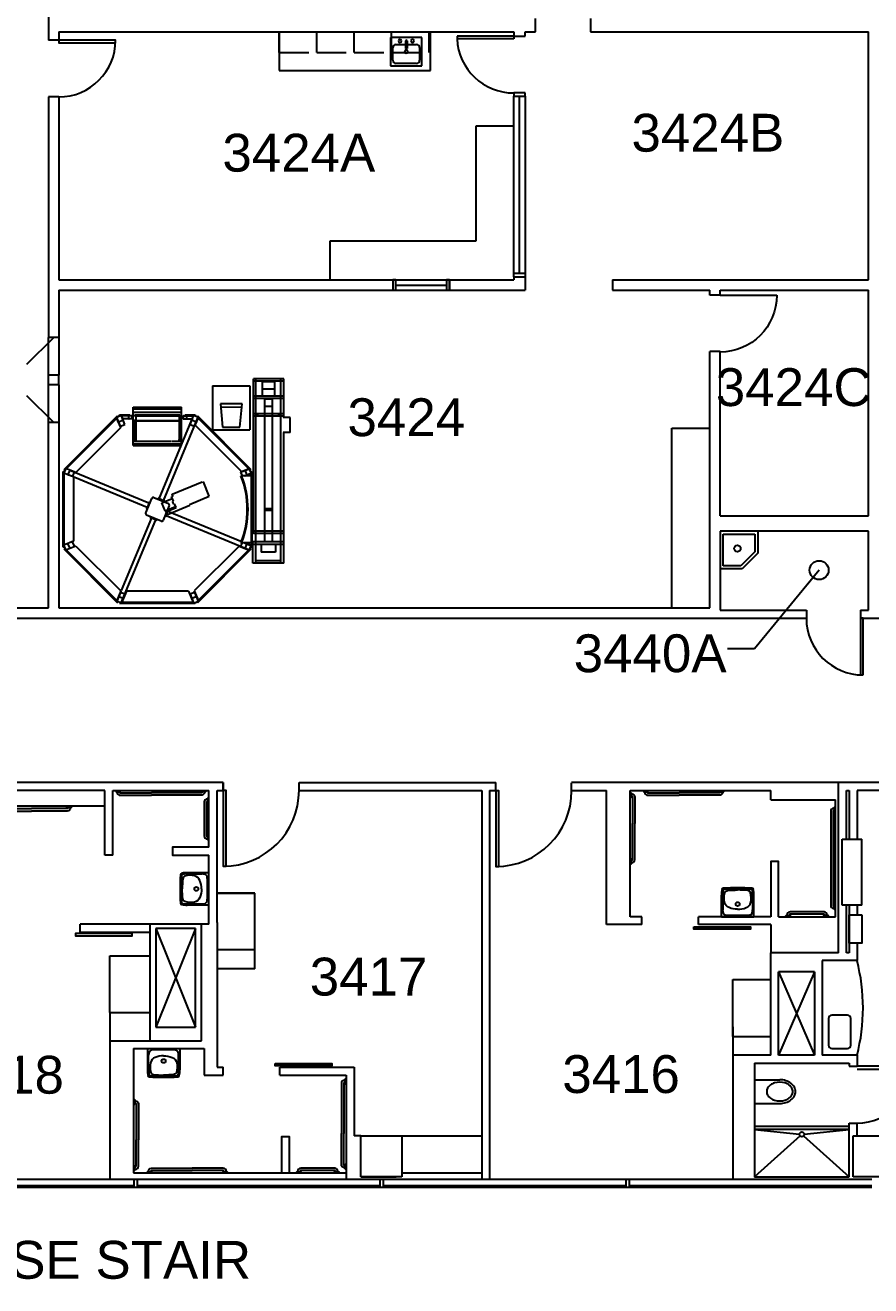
# Model space of a CAD drawing. Extents: x 338 to 7662, y 1527 to 4766.
# Drawn here: x 4745 to 5281, y 1650 to 2449 of the extents above; entities that cross this region are included whole.
import ezdxf
from ezdxf.enums import TextEntityAlignment as Align

# ---------------------------------------------------------------- set-up
doc = ezdxf.new("R2010")
doc.units = 0
doc.header["$LTSCALE"] = 150
doc.header["$MEASUREMENT"] = 0
doc.linetypes.add('Dash', pattern=[0.25, 0.125, -0.125])
doc.layers.get('0').update_dxf_attribs({"linetype": 'CONTINUOUS'})
for name, color, linetype in [('A-ACC-NEW', 1, 'CONTINUOUS'), ('A-ANNO-TEXT-STAIR', 4, 'CONTINUOUS'), ('A-ANNO-TX192', 4, 'CONTINUOUS'), ('A-CASE-NEW', 1, 'CONTINUOUS'), ('A-COLS', 5, 'CONTINUOUS'), ('A-COLS-Exst', 43, 'CONTINUOUS'), ('A-DOOR', 2, 'CONTINUOUS'), ('A-DOOR-NEW', 2, 'CONTINUOUS'), ('A-FLOR-CASE', 3, 'CONTINUOUS'), ('A-FLOR-PFIX', 2, 'CONTINUOUS'), ('A-GLAZ', 2, 'CONTINUOUS'), ('A-GLAZ-EXST', 43, 'CONTINUOUS'), ('A-GLAZ-SILL', 1, 'CONTINUOUS'), ('A-SHFT', 1, 'CONTINUOUS'), ('A-WALL-EXST', 43, 'CONTINUOUS'), ('A-WALL-FULL', 6, 'CONTINUOUS'), ('A-Wall-NEW', 4, 'CONTINUOUS'), ('X-EQPM', 2, 'CONTINUOUS')]:
    doc.layers.add(name, color=color, linetype=linetype)
doc.styles.add('ARIAL', font='arial.ttf')
doc.styles.get("Standard").update_dxf_attribs({"font": 'simplex'})
doc.dimstyles.new('DIM1-4', dxfattribs={"dimscale": 48, "dimtxt": 0.09375, "dimasz": 0.125, "dimexe": 0.125, "dimexo": 0.09375, "dimgap": 0, "dimtad": 1, "dimdec": 4, "dimzin": 7, "dimdsep": 46, "dimlunit": 4, "dimtxsty": 'Standard', "dimcen": 2.25, "dimdle": 1.5, "dimadec": 0, "dimazin": 0, "dimtfac": 1, "dimtdec": 4, "dimtix": 1, "dimtofl": 0, "dimtmove": 2, "dimatfit": 3, "dimfxl": 1, "dimtolj": 1, "dimtzin": 0, "dimarcsym": 0})

# ---------------------------------------------------------------- blocks, each defined once
blk = doc.blocks.new('UPPER CABINET_IV ADMIX2 - UPPER CABINET_IV ADMIX-8-I_V_ PREP_ FLOOR PLAN')
at = {"layer": 'A-FLOR-CASE', "linetype": 'Dash'}
for p, q in [((879.88, -553.69), (879.88, -540.69)), ((903.63, -553.69), (903.63, -540.69)), ((879.88, -553.69), (903.63, -553.69))]:
    blk.add_line(p, q, dxfattribs=at)
blk = doc.blocks.new('UPPER CABINET_IV ADMIX3 - UPPER CABINET_IV ADMIX-7-I_V_ PREP_ FLOOR PLAN')
at = {"layer": 'A-FLOR-CASE', "linetype": 'Dash'}
for p, q in [((903.63, -553.69), (903.63, -540.69)), ((927.38, -553.69), (927.38, -540.69)), ((903.63, -553.69), (927.38, -553.69))]:
    blk.add_line(p, q, dxfattribs=at)
blk = doc.blocks.new('UPPER CABINET_IV ADMIX4 - UPPER CABINET_IV ADMIX-6-I_V_ PREP_ FLOOR PLAN')
at = {"layer": 'A-FLOR-CASE', "linetype": 'Dash'}
for p, q in [((927.38, -553.69), (927.38, -540.69)), ((951.13, -553.69), (951.13, -540.69)), ((927.38, -553.69), (951.13, -553.69))]:
    blk.add_line(p, q, dxfattribs=at)
blk = doc.blocks.new('UPPER CABINET_IV ADMIX5 - UPPER CABINET_IV ADMIX-5-I_V_ PREP_ FLOOR PLAN')
at = {"layer": 'A-FLOR-CASE', "linetype": 'Dash'}
for p, q in [((951.13, -553.69), (951.13, -540.69)), ((974.88, -553.69), (974.88, -540.69)), ((951.13, -553.69), (974.88, -553.69))]:
    blk.add_line(p, q, dxfattribs=at)
blk = doc.blocks.new('window')
at = {"layer": 'A-GLAZ'}
for p, q in [((0, 5), (0, 0)), ((2, 5), (2, 0)), ((2, 1), (156, 1))]:
    blk.add_line(p, q, dxfattribs=at)
at = {"layer": 'A-GLAZ', "linetype": 'Continuous'}
for p, q in [((0, 5), (2, 5)), ((0, 0), (2, 0))]:
    blk.add_line(p, q, dxfattribs=at)
at = {"layer": 'A-GLAZ-SILL'}
for p, q in [((2, 5), (156, 5)), ((2, 0), (156, 0))]:
    blk.add_line(p, q, dxfattribs=at)
blk = doc.blocks.new('*U77')
for p, q in [((0, 0), (0, -5)), ((-48, 0), (-48, -5))]:
    blk.add_line(p, q)
blk.add_lwpolyline([(0, 0), (0, 48), (-1.75, 48), (-1.75, 0)], close=True)
blk.add_arc((0, 0), 48, 90, 180)
blk = doc.blocks.new('*U76')
for p, q in [((0, 0), (0, -5)), ((-48, 0), (-48, -5))]:
    blk.add_line(p, q)
blk.add_lwpolyline([(0, 0), (0, 48), (-1.75, 48), (-1.75, 0)], close=True)
blk.add_arc((0, 0), 48, 90, 180)
blk = doc.blocks.new('grab bar-54')
at = {"layer": 'A-ACC-NEW'}
for points in [[(-2305.75, -2746.25), (-2305.75, -2746.75), (-2305.5, -2747), (-2303, -2747), (-2302.75, -2746.75), (-2302.75, -2746.25)], [(-2248.75, -2746.25), (-2248.75, -2746.75), (-2249, -2747), (-2251.5, -2747), (-2251.75, -2746.75), (-2251.75, -2746.25)]]:
    blk.add_lwpolyline(points, dxfattribs=at)
for points in [[(-2305, -2747), (-2305, -2747.25, 0.414214), (-2303, -2749.25), (-2283.25, -2749.25)], [(-2303.5, -2747), (-2303.5, -2747.25, 0.414214), (-2303, -2747.75), (-2283.25, -2747.75)], [(-2249.5, -2747), (-2249.5, -2747.25, -0.414214), (-2251.5, -2749.25), (-2283.25, -2749.25)], [(-2251, -2747), (-2251, -2747.25, -0.414214), (-2251.5, -2747.75), (-2283.25, -2747.75)]]:
    blk.add_lwpolyline(points, format="xyb", dxfattribs=at)

msp = doc.modelspace()

# ---------------------------------------------------------------- linework, layer by layer
at = {"layer": 'A-CASE-NEW'}
for p, q in [((5193.69, 1808.13), (5193.69, 1844.13)), ((5193.69, 1844.13), (5217.69, 1844.13)), ((5193.69, 1814.13), (5193.69, 1796.13)), ((5193.69, 1808.13), (5217.69, 1808.13))]:
    msp.add_line(p, q, dxfattribs=at)
at = {"layer": 'A-COLS'}
for p, q in [((4957.69, 1745), (4983.69, 1745)), ((4957.69, 1719), (4957.69, 1745)), ((4983.69, 1745), (4983.69, 1719)), ((4983.69, 1745), (4983.69, 1719)), ((5270, 1745), (5296, 1745)), ((5270, 1719), (5270, 1745))]:
    msp.add_line(p, q, dxfattribs=at)
at = {"layer": 'A-COLS', "linetype": 'Continuous'}
for p, q in [((4983.69, 1719), (4957.69, 1719)), ((5296, 1719), (5270, 1719)), ((5296, 1719), (5270, 1719))]:
    msp.add_line(p, q, dxfattribs=at)
at = {"layer": 'A-COLS-Exst'}
for p, q in [((4957.69, 1719), (4957.69, 1745)), ((4957.69, 1745), (4980.19, 1745))]:
    msp.add_line(p, q, dxfattribs=at)
at = {"layer": 'A-COLS-Exst', "linetype": 'Continuous'}
msp.add_line((4957.69, 1719), (4980.19, 1719), dxfattribs=at)
at = {"layer": 'A-DOOR'}
for p, q in [((5018.74, 2442.25), (5018.74, 2440.5)), ((5054.75, 2442.25), (5018.74, 2442.25)), ((5054.75, 2440.5), (5018.74, 2440.5)), ((5054.75, 2442.25), (5054.75, 2440.5)), ((5185.5, 2278), (5221.5, 2278)), ((5276.25, 2073.25), (5274.5, 2073.25)), ((5274.5, 2073.25), (5274.5, 2037.25)), ((5276.25, 2037.25), (5276.25, 2073.25)), ((5274.5, 2037.25), (5276.25, 2037.25)), ((5308.38, 1789.13), (5272.38, 1789.13)), ((5272.38, 1787.38), (5308.38, 1787.38))]:
    msp.add_line(p, q, dxfattribs=at)
msp.add_lwpolyline([(4766.25, 2439.75), (4766.25, 2438), (4802.25, 2438), (4802.25, 2439.75)], close=True, dxfattribs=at)
for centre, radius, start, end in [((4766.25, 2439.75), 36, 270, 0), ((5054.75, 2442.3), 36.05, 182.86744, 270), ((5276.25, 2073.25), 36, 180, 270), ((5272.38, 1789.13), 36, 270, 0)]:
    msp.add_arc(centre, radius, start, end, dxfattribs=at)
at = {"layer": 'A-DOOR', "extrusion": (0, 0, -1)}
msp.add_ellipse((5185.5, 2278), major_axis=(25.46, 25.46), ratio=1, start_param=0.785398, end_param=2.356194, dxfattribs=at)
at = {"layer": 'A-DOOR-NEW'}
for points in [[(4812.82, 1873.39), (4776.82, 1873.39), (4776.82, 1871.89), (4812.82, 1871.89)], [(5168.83, 1877.5), (5204.83, 1877.5), (5204.83, 1876), (5168.83, 1876)], [(4903.42, 1791), (4939.42, 1791), (4939.42, 1789.5), (4903.42, 1789.5)]]:
    msp.add_lwpolyline(points, close=True, dxfattribs=at)
at = {"layer": 'A-FLOR-CASE'}
for p, q in [((4906, 2445), (4906, 2420.5)), ((5002, 2420.5), (5002, 2445)), ((4906, 2420.5), (5002, 2420.5)), ((5054.75, 2385.12), (5030.75, 2385.12)), ((5030.75, 2385.12), (5030.75, 2312.25)), ((5030.75, 2312.25), (4938.19, 2312.25)), ((4938.19, 2312.25), (4938.19, 2287.75)), ((5155, 2079.75), (5155, 2193.75)), ((5155, 2193.75), (5179, 2193.75)), ((4890.55, 1899), (4866.42, 1899)), ((4866.55, 1899), (4890.55, 1899)), ((4890.55, 1851), (4890.55, 1899)), ((4890.55, 1863), (4866.42, 1863)), ((4798.69, 1823.23), (4798.69, 1859.23)), ((4798.69, 1859.23), (4824, 1859.23)), ((4890.55, 1851), (4866.42, 1851)), ((4798.69, 1823.23), (4798.69, 1805.23)), ((4798.69, 1823.23), (4824, 1823.23)), ((4798.69, 1805.23), (4824, 1805.23)), ((4980.19, 1745), (5034.42, 1745))]:
    msp.add_line(p, q, dxfattribs=at)
msp.add_arc((5156.19, 1826.12), 120, 345.52249, 14.47751, dxfattribs=at)
at = {"layer": 'A-FLOR-PFIX'}
for p, q in [((4976.53, 2441.5), (4976.53, 2423.5)), ((4996.53, 2441.5), (4976.53, 2441.5)), ((4986.03, 2439.25), (4986.03, 2434.5)), ((4987.03, 2439.25), (4987.03, 2434.5)), ((4996.53, 2423.5), (4996.53, 2441.5)), ((4978.03, 2427), (4978.03, 2435)), ((4980.03, 2437), (4986.03, 2437)), ((4987.03, 2437), (4993.03, 2437)), ((4995.03, 2435), (4995.03, 2427)), ((4976.53, 2423.5), (4996.53, 2423.5)), ((4993.03, 2425), (4980.03, 2425)), ((5188.75, 2128.5), (5185.5, 2128.5)), ((5187.5, 2126.5), (5207.5, 2126.5)), ((5187.5, 2106.5), (5187.5, 2126.5)), ((5207.5, 2126.5), (5207.5, 2115.33)), ((5209.5, 2128.5), (5209.5, 2114.5)), ((5207.5, 2115.33), (5198.67, 2106.5)), ((5209.5, 2114.5), (5199.5, 2104.5)), ((5199.5, 2104.5), (5185.5, 2104.5)), ((5198.67, 2106.5), (5187.5, 2106.5)), ((4860.67, 1958.75), (4860.42, 1958.75)), ((4858.42, 1956.75), (4858.42, 1935.25)), ((4859.92, 1956.75), (4859.92, 1935.25)), ((4860.67, 1957.25), (4860.42, 1957.25)), ((5255.69, 1950.75), (5255.69, 1891.25)), ((5257.19, 1950.75), (5257.19, 1891.25)), ((5257.94, 1952.75), (5257.69, 1952.75)), ((5257.94, 1951.25), (5257.69, 1951.25)), ((4860.67, 1934.75), (4860.42, 1934.75)), ((4860.67, 1933.25), (4860.42, 1933.25)), ((4861.42, 1911.87), (4847.73, 1911.87)), ((4847.73, 1911.12), (4857.04, 1911.12)), ((4847.73, 1911.12), (4857.04, 1911.12)), ((4861.42, 1891.37), (4861.42, 1911.87)), ((5186.44, 1884), (5186.44, 1897.69)), ((5187.19, 1897.69), (5187.19, 1888.37)), ((5206.19, 1897.69), (5206.19, 1888.37)), ((5206.19, 1897.69), (5206.19, 1888.37)), ((5206.94, 1884), (5206.94, 1897.69)), ((4847.73, 1892.12), (4857.04, 1892.12)), ((4861.42, 1891.37), (4847.73, 1891.37)), ((5251.44, 1887), (5229.94, 1887)), ((5257.94, 1890.75), (5257.69, 1890.75)), ((5257.94, 1889.25), (5257.69, 1889.25)), ((5186.44, 1884), (5206.94, 1884)), ((5227.94, 1884.75), (5227.94, 1885)), ((5229.44, 1884.75), (5229.44, 1885)), ((5251.44, 1885.5), (5229.94, 1885.5)), ((5251.94, 1884.75), (5251.94, 1885)), ((5253.44, 1884.75), (5253.44, 1885)), ((5254.38, 1819.49), (5254.38, 1802.49)), ((5266.38, 1821.49), (5256.38, 1821.49)), ((5268.38, 1802.49), (5268.38, 1819.49)), ((4822.44, 1800.5), (4822.44, 1786.81)), ((4822.44, 1800.5), (4842.94, 1800.5)), ((4842.94, 1800.5), (4842.94, 1786.81)), ((5256.38, 1800.49), (5266.38, 1800.49)), ((4823.19, 1786.81), (4823.19, 1796.13)), ((4842.19, 1786.81), (4842.19, 1796.13)), ((4842.19, 1786.81), (4842.19, 1796.13)), ((5207.38, 1780.63), (5223.4, 1780.63)), ((5207.38, 1765.63), (5223.4, 1765.63)), ((5267.37, 1751), (5207.38, 1751)), ((5207.38, 1749), (5235.88, 1746.15)), ((5267.37, 1749), (5207.38, 1749)), ((5236.26, 1745), (5207.38, 1719)), ((5238.49, 1745), (5267.37, 1719)), ((5238.87, 1746.15), (5267.37, 1749)), ((4917.67, 1722.25), (4917.67, 1722.5)), ((4919.17, 1722.25), (4919.17, 1722.5)), ((4941.17, 1724.5), (4919.67, 1724.5)), ((4941.17, 1723), (4919.67, 1723)), ((4941.67, 1722.25), (4941.67, 1722.5)), ((4943.17, 1722.25), (4943.17, 1722.5))]:
    msp.add_line(p, q, dxfattribs=at)
for points in [[(4802.42, 1964), (4802.42, 1963.5), (4802.67, 1963.25), (4805.17, 1963.25), (4805.42, 1963.5), (4805.42, 1964)], [(4859.42, 1964), (4859.42, 1963.5), (4859.17, 1963.25), (4856.67, 1963.25), (4856.42, 1963.5), (4856.42, 1964)], [(4861.42, 1959.5), (4860.92, 1959.5), (4860.67, 1959.25), (4860.67, 1956.75), (4860.92, 1956.5), (4861.42, 1956.5)], [(5128.52, 1962.5), (5129.02, 1962.5), (5129.27, 1962.25), (5129.27, 1959.75), (5129.02, 1959.5), (5128.52, 1959.5)], [(5137.02, 1964), (5137.02, 1963.5), (5137.27, 1963.25), (5139.77, 1963.25), (5140.02, 1963.5), (5140.02, 1964)], [(5188.02, 1964), (5188.02, 1963.5), (5187.77, 1963.25), (5185.27, 1963.25), (5185.02, 1963.5), (5185.02, 1964)], [(4774.32, 1954), (4774.32, 1953.5), (4774.07, 1953.25), (4771.57, 1953.25), (4771.32, 1953.5), (4771.32, 1954)], [(5258.69, 1953.5), (5258.19, 1953.5), (5257.94, 1953.25), (5257.94, 1950.75), (5258.19, 1950.5), (5258.69, 1950.5)], [(4861.42, 1932.5), (4860.92, 1932.5), (4860.67, 1932.75), (4860.67, 1935.25), (4860.92, 1935.5), (4861.42, 1935.5)], [(5128.52, 1917.5), (5129.02, 1917.5), (5129.27, 1917.75), (5129.27, 1920.25), (5129.02, 1920.5), (5128.52, 1920.5)], [(5258.69, 1888.5), (5258.19, 1888.5), (5257.94, 1888.75), (5257.94, 1891.25), (5258.19, 1891.5), (5258.69, 1891.5)], [(5227.19, 1884), (5227.19, 1884.5), (5227.44, 1884.75), (5229.94, 1884.75), (5230.19, 1884.5), (5230.19, 1884)], [(5254.19, 1884), (5254.19, 1884.5), (5253.94, 1884.75), (5251.44, 1884.75), (5251.19, 1884.5), (5251.19, 1884)], [(4948.42, 1781), (4947.92, 1781), (4947.67, 1780.75), (4947.67, 1778.25), (4947.92, 1778), (4948.42, 1778)], [(4948.42, 1781), (4947.92, 1781), (4947.67, 1780.75), (4947.67, 1778.25), (4947.92, 1778), (4948.42, 1778)], [(4813.69, 1768), (4814.19, 1768), (4814.44, 1767.75), (4814.44, 1765.25), (4814.19, 1765), (4813.69, 1765)], [(4948.42, 1724), (4947.92, 1724), (4947.67, 1724.25), (4947.67, 1726.75), (4947.92, 1727), (4948.42, 1727)], [(4948.42, 1724), (4947.92, 1724), (4947.67, 1724.25), (4947.67, 1726.75), (4947.92, 1727), (4948.42, 1727)], [(4813.69, 1723), (4814.19, 1723), (4814.44, 1723.25), (4814.44, 1725.75), (4814.19, 1726), (4813.69, 1726)], [(4822.19, 1721.5), (4822.19, 1722), (4822.44, 1722.25), (4824.94, 1722.25), (4825.19, 1722), (4825.19, 1721.5)], [(4873.19, 1721.5), (4873.19, 1722), (4872.94, 1722.25), (4870.44, 1722.25), (4870.19, 1722), (4870.19, 1721.5)], [(4916.92, 1721.5), (4916.92, 1722), (4917.17, 1722.25), (4919.67, 1722.25), (4919.92, 1722), (4919.92, 1721.5)], [(4943.92, 1721.5), (4943.92, 1722), (4943.67, 1722.25), (4941.17, 1722.25), (4940.92, 1722), (4940.92, 1721.5)]]:
    msp.add_lwpolyline(points, dxfattribs=at)
for points in [[(4803.17, 1963.25), (4803.17, 1963, 0.414214), (4805.17, 1961), (4824.92, 1961)], [(4804.67, 1963.25), (4804.67, 1963, 0.414214), (4805.17, 1962.5), (4824.92, 1962.5)], [(4858.67, 1963.25), (4858.67, 1963, -0.414214), (4856.67, 1961), (4824.92, 1961)], [(4857.17, 1963.25), (4857.17, 1963, -0.414214), (4856.67, 1962.5), (4824.92, 1962.5)], [(5129.27, 1961.75), (5129.52, 1961.75, -0.414214), (5131.52, 1959.75), (5131.52, 1943)], [(5129.27, 1960.25), (5129.52, 1960.25, -0.414214), (5130.02, 1959.75), (5130.02, 1943)], [(5137.77, 1963.25), (5137.77, 1963, 0.414214), (5139.77, 1961), (5159.52, 1961)], [(5139.27, 1963.25), (5139.27, 1963, 0.414214), (5139.77, 1962.5), (5159.52, 1962.5)], [(5187.27, 1963.25), (5187.27, 1963, -0.414214), (5185.27, 1961), (5159.52, 1961)], [(5185.77, 1963.25), (5185.77, 1963, -0.414214), (5185.27, 1962.5), (5159.52, 1962.5)], [(4730.07, 1953.25), (4730.07, 1953, 0.414214), (4732.07, 1951), (4748.82, 1951)], [(4731.57, 1953.25), (4731.57, 1953, 0.414214), (4732.07, 1952.5), (4748.82, 1952.5)], [(4773.57, 1953.25), (4773.57, 1953, -0.414214), (4771.57, 1951), (4748.82, 1951)], [(4772.07, 1953.25), (4772.07, 1953, -0.414214), (4771.57, 1952.5), (4748.82, 1952.5)], [(5129.27, 1918.25), (5129.52, 1918.25, 0.414214), (5131.52, 1920.25), (5131.52, 1943)], [(5129.27, 1919.75), (5129.52, 1919.75, 0.414214), (5130.02, 1920.25), (5130.02, 1943)], [(4856.73, 1901.62, 0.096281), (4855.69, 1907.01, 0.241749), (4852.29, 1909.94, 0.139337), (4846.21, 1909.7, 0.293749), (4844.84, 1908.02, 0.028065), (4844.48, 1901.62)], [(4856.73, 1901.62, -0.096281), (4855.69, 1896.24, -0.241749), (4852.29, 1893.31, -0.139337), (4846.21, 1893.55, -0.293749), (4844.84, 1895.23, -0.028065), (4844.48, 1901.62)], [(5196.69, 1888.69, -0.096281), (5191.3, 1889.73, -0.241749), (5188.38, 1893.12, -0.139337), (5188.61, 1899.21, -0.293749), (5190.29, 1900.58, -0.028065), (5196.69, 1900.94)], [(5196.69, 1888.69, 0.096281), (5202.07, 1889.73, 0.241749), (5205, 1893.12, 0.139337), (5204.76, 1899.21, 0.293749), (5203.09, 1900.58, 0.028065), (5196.69, 1900.94)], [(4832.69, 1795.81, 0.096281), (4827.3, 1794.77, 0.241749), (4824.38, 1791.38, 0.139337), (4824.61, 1785.29, 0.293749), (4826.29, 1783.92, 0.028065), (4832.69, 1783.56)], [(4832.69, 1795.81, -0.096281), (4838.07, 1794.77, -0.241749), (4841, 1791.38, -0.139337), (4840.76, 1785.29, -0.293749), (4839.09, 1783.92, -0.028065), (4832.69, 1783.56)], [(4947.67, 1780.25), (4947.42, 1780.25, 0.414214), (4945.42, 1778.25), (4945.42, 1746.5)], [(4947.67, 1780.25), (4947.42, 1780.25, 0.414214), (4945.42, 1778.25), (4945.42, 1746.5)], [(4947.67, 1778.75), (4947.42, 1778.75, 0.414214), (4946.92, 1778.25), (4946.92, 1746.5)], [(4947.67, 1778.75), (4947.42, 1778.75, 0.414214), (4946.92, 1778.25), (4946.92, 1746.5)], [(4814.44, 1767.25), (4814.69, 1767.25, -0.414214), (4816.69, 1765.25), (4816.69, 1742.5)], [(4814.44, 1765.75), (4814.69, 1765.75, -0.414214), (4815.19, 1765.25), (4815.19, 1742.5)], [(4814.44, 1725.25), (4814.69, 1725.25, 0.414214), (4815.19, 1725.75), (4815.19, 1742.5)], [(4814.44, 1723.75), (4814.69, 1723.75, 0.414214), (4816.69, 1725.75), (4816.69, 1742.5)], [(4947.67, 1724.75), (4947.42, 1724.75, -0.414214), (4945.42, 1726.75), (4945.42, 1746.5)], [(4947.67, 1724.75), (4947.42, 1724.75, -0.414214), (4945.42, 1726.75), (4945.42, 1746.5)], [(4947.67, 1726.25), (4947.42, 1726.25, -0.414214), (4946.92, 1726.75), (4946.92, 1746.5)], [(4947.67, 1726.25), (4947.42, 1726.25, -0.414214), (4946.92, 1726.75), (4946.92, 1746.5)], [(4822.94, 1722.25), (4822.94, 1722.5, -0.414214), (4824.94, 1724.5), (4850.69, 1724.5)], [(4824.44, 1722.25), (4824.44, 1722.5, -0.414214), (4824.94, 1723), (4850.69, 1723)], [(4872.44, 1722.25), (4872.44, 1722.5, 0.414214), (4870.44, 1724.5), (4850.69, 1724.5)], [(4870.94, 1722.25), (4870.94, 1722.5, 0.414214), (4870.44, 1723), (4850.69, 1723)]]:
    msp.add_lwpolyline(points, format="xyb", dxfattribs=at)
for centre, radius in [((5196.5, 2117.5), 2.07), ((4853.42, 1901.62), 1.25), ((5196.69, 1892), 1.25), ((4832.69, 1792.5), 1.25), ((5237.38, 1746), 1.5)]:
    msp.add_circle(centre, radius, dxfattribs=at)
for centre, radius, start, end in [((4982.53, 2439.25), 1, 0, 180), ((4982.53, 2439.25), 1, 180, 0), ((4986.53, 2439.25), 0.5, 0, 180), ((4990.53, 2439.25), 1, 0, 180), ((4990.53, 2439.25), 1, 180, 0), ((4980.03, 2435), 2, 90, 180), ((4986.53, 2432.41), 1, 0, 180), ((4986.53, 2432.41), 1, 180, 0), ((4986.53, 2434.5), 0.5, 180, 0), ((4993.03, 2435), 2, 0, 90), ((4980.03, 2427), 2, 180, 270), ((4993.03, 2427), 2, 270, 0), ((4860.42, 1956.75), 2, 90, 180), ((4860.42, 1956.75), 0.5, 90, 180), ((5257.69, 1950.75), 2, 90, 180), ((5257.69, 1950.75), 0.5, 90, 180), ((4860.42, 1935.25), 2, 180, 270), ((4860.42, 1935.25), 0.5, 180, 270), ((5053.3, 1901.62), 210.14, 177.53936, 182.46064), ((4844.36, 1910.6), 1, 99.20254, 177.53936), ((4844.36, 1910.6), 1, 99.20254, 177.53936), ((4845.09, 1909.95), 1, 97.48217, 177.70988), ((4845.09, 1909.95), 1, 97.48217, 177.70988), ((4847.73, 1889.8), 22.07, 90, 99.20254), ((4847.73, 1889.8), 22.07, 90, 99.20254), ((4847.73, 1889.8), 21.32, 90, 97.48217), ((4847.73, 1889.8), 21.32, 90, 97.48217), ((4857.04, 1904.72), 6.41, 72.4135, 90), ((4857.04, 1904.72), 6.41, 72.77581, 90), ((4858.35, 1908.93), 2, 2.99715, 72.77581), ((5053.3, 1901.62), 209.39, 177.70988, 182.29012), ((4713.93, 1901.37), 146.61, 357.21158, 2.99715), ((5196.69, 1692.11), 210.14, 87.53936, 92.46064), ((4858.38, 1894.33), 2, 287.5865, 357.21158), ((5208.51, 1897.69), 22.07, 170.79746, 180), ((5187.71, 1901.06), 1, 92.46064, 170.79746), ((5208.51, 1897.69), 21.32, 172.51783, 180), ((5188.36, 1900.33), 1, 92.29012, 172.51783), ((5196.69, 1692.11), 209.39, 87.70988, 92.29012), ((5205.01, 1900.33), 1, 7.48217, 87.70988), ((5205.01, 1900.33), 1, 7.48217, 87.70988), ((5205.67, 1901.06), 1, 9.20254, 87.53936), ((5205.67, 1901.06), 1, 9.20254, 87.53936), ((5184.87, 1897.69), 21.32, 0, 7.48217), ((5184.87, 1897.69), 21.32, 0, 7.48217), ((5184.87, 1897.69), 22.07, 0, 9.20254), ((5184.87, 1897.69), 22.07, 0, 9.20254), ((4844.36, 1892.65), 1, 182.46064, 260.79746), ((4845.09, 1893.3), 1, 182.29012, 262.51783), ((4847.73, 1913.45), 22.07, 260.79746, 270), ((4847.73, 1913.45), 21.32, 262.51783, 270), ((4857.04, 1898.53), 6.41, 270, 287.5865), ((5193.59, 1888.37), 6.41, 180, 197.5865), ((5189.39, 1887.04), 2, 197.5865, 267.21158), ((5203.99, 1887.07), 2, 272.99715, 342.77581), ((5199.78, 1888.37), 6.41, 342.4135, 0), ((5199.78, 1888.37), 6.41, 342.77581, 0), ((5229.94, 1885), 2, 90, 180), ((5251.44, 1885), 2, 0, 90), ((5257.69, 1891.25), 2, 180, 270), ((5257.69, 1891.25), 0.5, 180, 270), ((5196.43, 2031.49), 146.61, 267.21158, 272.99715), ((5229.94, 1885), 0.5, 90, 180), ((5251.44, 1885), 0.5, 0, 90), ((5256.38, 1819.49), 2, 90, 180), ((5266.38, 1819.49), 2, 0, 90), ((4825.39, 1797.46), 2, 92.78842, 162.4135), ((4832.43, 1653.01), 146.61, 87.00285, 92.78842), ((4839.99, 1797.43), 2, 17.22419, 87.00285), ((5256.38, 1802.49), 2, 180, 270), ((5266.38, 1802.49), 2, 270, 0), ((4829.59, 1796.13), 6.41, 162.4135, 180), ((4835.78, 1796.13), 6.41, 0, 17.5865), ((4835.78, 1796.13), 6.41, 0, 17.22419), ((4844.51, 1786.81), 22.07, 180, 189.20254), ((4823.71, 1783.44), 1, 189.20254, 267.53936), ((4844.51, 1786.81), 21.32, 180, 187.48217), ((4824.36, 1784.17), 1, 187.48217, 267.70988), ((4832.69, 1992.39), 210.14, 267.53936, 272.46064), ((4832.69, 1992.39), 209.39, 267.70988, 272.29012), ((4841.01, 1784.17), 1, 272.29012, 352.51783), ((4841.01, 1784.17), 1, 272.29012, 352.51783), ((4841.67, 1783.44), 1, 272.46064, 350.79746), ((4841.67, 1783.44), 1, 272.46064, 350.79746), ((4820.87, 1786.81), 21.32, 352.51783, 0), ((4820.87, 1786.81), 21.32, 352.51783, 0), ((4820.87, 1786.81), 22.07, 350.79746, 0), ((4820.87, 1786.81), 22.07, 350.79746, 0), ((5219.51, 1773.12), 4.38, 150.1826, 209.8174), ((5221.38, 1772.06), 6.53, 125.85747, 150.1826), ((5222.6, 1770.37), 8.61, 106.66624, 125.85747), ((5223.4, 1767.7), 11.39, 73.33376, 106.66624), ((5223.4, 1767.39), 13.23, 72.70804, 90), ((5224.19, 1770.37), 8.61, 54.14253, 73.33376), ((5224.27, 1770.21), 10.29, 53.0725, 72.70804), ((5225.41, 1772.06), 6.53, 29.8174, 54.14253), ((5225.61, 1771.99), 8.05, 28.86046, 53.0725), ((5227.28, 1773.12), 4.38, 0, 29.8174), ((5227.67, 1773.12), 5.7, 0, 28.86046), ((5221.38, 1774.19), 6.53, 209.8174, 234.14253), ((5222.6, 1775.88), 8.61, 234.14253, 253.33376), ((5223.4, 1778.55), 11.39, 253.33376, 286.66624), ((5224.19, 1775.88), 8.61, 286.66624, 305.85747), ((5224.27, 1776.04), 10.29, 287.29196, 306.9275), ((5225.41, 1774.19), 6.53, 305.85747, 330.1826), ((5225.61, 1774.26), 8.05, 306.9275, 331.13954), ((5227.28, 1773.12), 4.38, 330.1826, 0), ((5227.67, 1773.12), 5.7, 331.13954, 0), ((5223.4, 1778.86), 13.23, 270, 287.29196), ((4919.67, 1722.5), 2, 90, 180), ((4919.67, 1722.5), 0.5, 90, 180), ((4941.17, 1722.5), 2, 0, 90), ((4941.17, 1722.5), 0.5, 0, 90)]:
    msp.add_arc(centre, radius, start, end, dxfattribs=at)
at = {"layer": 'A-GLAZ'}
for p, q in [((5062, 2406.25), (5054.75, 2406.25)), ((5054.75, 2406.25), (5054.75, 2404.25)), ((5062, 2404.25), (5062, 2406.25)), ((5054.75, 2404.25), (5062, 2404.25)), ((5058.38, 2291.75), (5058.38, 2404.25)), ((4980, 2287.75), (4978, 2287.75)), ((4978, 2287.75), (4978, 2281.25)), ((4980, 2281.25), (4980, 2287.75)), ((5014, 2287.75), (5012, 2287.75)), ((5012, 2287.75), (5012, 2281.25)), ((5014, 2281.25), (5014, 2287.75)), ((5054.75, 2289.75), (5054.75, 2291.75)), ((5062, 2291.75), (5054.75, 2291.75)), ((5054.75, 2289.75), (5062, 2289.75)), ((5062, 2291.75), (5062, 2289.75)), ((4978, 2281.25), (4980, 2281.25)), ((4980, 2284.5), (5012, 2284.5)), ((5012, 2281.25), (5014, 2281.25)), ((4746.03, 2234.28), (4763, 2251.25)), ((4763, 2197.25), (4746.03, 2214.22)), ((4659.87, 1713.5), (4813.87, 1713.5)), ((4813.87, 1717.5), (4813.87, 1712.5)), ((4813.87, 1717.5), (4815.87, 1717.5)), ((4813.87, 1712.5), (4815.87, 1712.5)), ((4815.87, 1717.5), (4815.87, 1712.5)), ((4815.87, 1713.5), (4969.87, 1713.5)), ((4969.87, 1717.5), (4969.87, 1712.5)), ((4969.87, 1717.5), (4971.87, 1717.5)), ((4969.87, 1712.5), (4971.87, 1712.5)), ((4971.87, 1717.5), (4971.87, 1712.5)), ((4971.87, 1713.5), (5125.87, 1713.5))]:
    msp.add_line(p, q, dxfattribs=at)
at = {"layer": 'A-GLAZ-EXST', "linetype": 'Continuous'}
for p, q in [((5125.87, 1717.5), (5127.87, 1717.5)), ((5125.87, 1712.5), (5127.87, 1712.5))]:
    msp.add_line(p, q, dxfattribs=at)
at = {"layer": 'A-GLAZ-EXST'}
for p, q in [((5125.87, 1717.5), (5125.87, 1712.5)), ((5127.87, 1717.5), (5127.87, 1712.5))]:
    msp.add_line(p, q, dxfattribs=at)
at = {"layer": 'A-GLAZ-SILL'}
for p, q in [((5054.75, 2291.75), (5054.75, 2404.25)), ((5062, 2404.25), (5062, 2291.75)), ((4978, 2287.75), (5014, 2287.75)), ((4978, 2281.25), (5014, 2281.25)), ((4759.75, 2227.25), (4759.75, 2251.25)), ((4766.25, 2251.25), (4766.25, 2227.25)), ((4759.75, 2197.25), (4759.75, 2221.25)), ((4766.25, 2221.25), (4766.25, 2197.25)), ((4659.87, 1717.5), (4813.87, 1717.5)), ((4659.87, 1712.5), (4813.87, 1712.5)), ((4815.87, 1717.5), (4969.87, 1717.5)), ((4815.87, 1712.5), (4969.87, 1712.5)), ((4971.87, 1717.5), (5125.87, 1717.5)), ((4971.87, 1712.5), (5125.87, 1712.5))]:
    msp.add_line(p, q, dxfattribs=at)
at = {"layer": 'A-SHFT'}
for p, q in [((4852.94, 1876.5), (4827.75, 1814)), ((4827.75, 1876.5), (4852.94, 1814)), ((5245.38, 1849.13), (5222.69, 1796.13)), ((5222.69, 1849.13), (5245.38, 1796.13))]:
    msp.add_line(p, q, dxfattribs=at)
at = {"layer": 'A-WALL-EXST'}
msp.add_line((5034.69, 1717.5), (5039.69, 1717.5), dxfattribs=at)
msp.add_arc((5207.63, 1719.25), 0.25, 179.99999, 270.00001, dxfattribs=at)
at = {"layer": 'A-WALL-FULL'}
for p, q in [((4759.75, 2755.75), (4759.75, 2439.75)), ((5068.5, 2445), (5068.5, 2453.5)), ((5103.37, 2453.5), (5103.37, 2445)), ((4766.25, 2445), (5054.75, 2445)), ((5054.75, 2445), (5054.75, 2442.25)), ((5054.75, 2442.25), (5062, 2442.25)), ((5062, 2442.25), (5062, 2445)), ((5062, 2445), (5068.5, 2445)), ((5279.75, 2287.75), (5279.75, 2445)), ((4759.75, 2403.75), (4759.75, 2251.25)), ((4766.25, 2403.75), (4766.25, 2287.75)), ((4766.25, 2287.75), (4978, 2287.75)), ((4978, 2287.75), (4978, 2281.25)), ((5014, 2287.75), (5014, 2281.25)), ((5014, 2287.75), (5054.75, 2287.75)), ((5054.75, 2289.75), (5054.75, 2287.75)), ((5062, 2289.75), (5062, 2281.25)), ((5117.25, 2287.75), (5279.75, 2287.75)), ((5117.25, 2287.75), (5117.25, 2281.25)), ((4766.25, 2281.25), (4978, 2281.25)), ((4766.25, 2281.25), (4766.25, 2251.25)), ((5014, 2281.25), (5062, 2281.25)), ((5117.25, 2281.25), (5179, 2281.25)), ((5179, 2278), (5179, 2281.25)), ((5185.5, 2278), (5179, 2278)), ((5185.5, 2281.25), (5279.75, 2281.25)), ((5185.5, 2278), (5185.5, 2281.25)), ((5279.75, 2138.25), (5279.75, 2281.25)), ((4766.25, 2251.25), (4759.75, 2251.25)), ((5185.5, 2242.25), (5179, 2242.25)), ((5179, 2079.75), (5179, 2242.25)), ((5185.5, 2138.25), (5185.5, 2242.25)), ((4766.25, 2227.25), (4759.75, 2227.25)), ((4759.75, 2221.25), (4759.75, 2227.25)), ((4766.25, 2221.25), (4766.25, 2227.25)), ((4766.25, 2221.25), (4759.75, 2221.25)), ((4759.75, 2079.75), (4759.75, 2197.25)), ((4766.25, 2197.25), (4759.75, 2197.25)), ((4766.25, 2197.25), (4766.25, 2079.75)), ((5185.5, 2138.25), (5279.75, 2138.25)), ((5185.5, 2128.5), (5185.5, 2078.25)), ((5279.75, 2128.5), (5188.75, 2128.5)), ((5279.75, 2078.25), (5279.75, 2128.5)), ((4727.25, 2079.75), (4759.75, 2079.75)), ((4766.25, 2079.75), (5179, 2079.75)), ((5185.5, 2078.25), (5240.25, 2078.25)), ((5240.25, 2078.25), (5240.25, 2073.25)), ((5274.5, 2078.25), (5274.5, 2073.25)), ((5274.5, 2078.25), (5279.75, 2078.25)), ((4727.25, 2073.25), (5240.25, 2073.25)), ((5274.5, 2073.25), (5313.9, 2073.25)), ((4870.55, 1969), (4722.82, 1969)), ((4918.55, 1969), (5043.42, 1969)), ((5043.42, 1964), (5043.42, 1969)), ((5290.38, 1969), (5091.42, 1969)), ((5260.69, 1861.12), (5260.69, 1969)), ((4795.42, 1964), (4727.82, 1964)), ((4795.42, 1923), (4795.42, 1964)), ((4800.42, 1964), (4861.42, 1964)), ((4800.42, 1923), (4800.42, 1964)), ((4861.42, 1928), (4861.42, 1964)), ((4861.42, 1928), (4861.42, 1964)), ((4866.55, 1880.25), (4866.55, 1964)), ((4866.55, 1964), (4870.55, 1964)), ((4918.55, 1964), (5034.42, 1964)), ((5034.42, 1964), (5034.42, 1717.5)), ((5039.42, 1964), (5039.42, 1717.5)), ((5039.42, 1964), (5043.42, 1964)), ((5091.42, 1964), (5113.52, 1964)), ((5113.52, 1879), (5113.52, 1964)), ((5128.52, 1884), (5128.52, 1964)), ((5128.52, 1964), (5217.69, 1964)), ((5217.69, 1958), (5217.69, 1964)), ((5265.69, 1964), (5267.37, 1964)), ((5265.69, 1933.25), (5265.69, 1964)), ((5267.37, 1964), (5267.37, 1933.25)), ((5290.38, 1964), (5272.38, 1964)), ((5272.38, 1964), (5272.38, 1933.25)), ((4795.42, 1954), (4727.82, 1954)), ((5217.69, 1958), (5258.69, 1958)), ((5258.69, 1884), (5258.69, 1958)), ((5262.95, 1933.25), (5275.38, 1933.25)), ((5262.95, 1891.25), (5262.95, 1933.25)), ((5275.38, 1891.25), (5275.38, 1933.25)), ((4800.42, 1923), (4795.42, 1923)), ((4861.42, 1879.23), (4861.42, 1923)), ((5275.38, 1891.25), (5262.95, 1891.25)), ((5265.69, 1861.12), (5265.69, 1891.25)), ((5267.37, 1891.25), (5267.37, 1861.12)), ((5272.38, 1891.25), (5272.38, 1885.19)), ((4779.82, 1874.23), (4779.82, 1879.23)), ((4861.42, 1879.23), (4779.82, 1879.23)), ((4824, 1879.23), (4824, 1805.23)), ((4856.69, 1805.23), (4856.69, 1879.23)), ((4866.55, 1880.25), (4866.55, 1788.5)), ((5135.83, 1879), (5113.52, 1879)), ((5135.83, 1884), (5128.52, 1884)), ((5135.83, 1879), (5135.83, 1884)), ((5171.83, 1879), (5171.83, 1884)), ((5217.69, 1884), (5171.83, 1884)), ((5217.69, 1879), (5171.83, 1879)), ((5217.69, 1879), (5217.69, 1861.12)), ((5222.69, 1884), (5258.69, 1884)), ((4779.82, 1874.23), (4824, 1874.23)), ((4827.75, 1876.5), (4827.75, 1814)), ((4852.94, 1876.5), (4827.75, 1876.5)), ((4852.94, 1814), (4852.94, 1876.5)), ((5272.38, 1867.19), (5272.38, 1856.13)), ((5217.69, 1796.13), (5217.69, 1861.12)), ((5260.69, 1861.12), (5217.69, 1861.12)), ((5250.38, 1856.13), (5250.38, 1796.13)), ((5272.38, 1856.13), (5250.38, 1856.13)), ((5267.37, 1861.12), (5265.69, 1861.12)), ((5222.69, 1796.13), (5222.69, 1849.13)), ((5245.38, 1849.13), (5222.69, 1849.13)), ((5245.38, 1849.13), (5245.38, 1796.13)), ((4827.75, 1814), (4852.94, 1814)), ((4798.69, 1805.23), (4856.69, 1805.23)), ((4798.69, 1805.23), (4798.69, 1717.5)), ((4813.69, 1800.5), (4858.42, 1800.5)), ((4813.69, 1800.5), (4813.69, 1721.5)), ((4858.42, 1800.5), (4858.42, 1783.5)), ((5217.69, 1796.13), (5193.69, 1796.13)), ((5193.69, 1796.13), (5193.69, 1717.5)), ((5207.38, 1791.13), (5207.38, 1719.25)), ((5207.38, 1791.13), (5267.37, 1791.13)), ((5245.38, 1796.13), (5222.69, 1796.13)), ((5272.38, 1796.13), (5250.38, 1796.13)), ((5267.37, 1791.13), (5267.37, 1789.13)), ((5272.38, 1796.13), (5272.38, 1789.13)), ((4858.42, 1783.5), (4870.42, 1783.5)), ((4866.55, 1788.5), (4870.42, 1788.5)), ((4870.42, 1783.5), (4870.42, 1788.5)), ((4906.42, 1783.5), (4906.42, 1788.5)), ((4906.42, 1788.5), (4953.42, 1788.5)), ((4906.42, 1783.5), (4948.42, 1783.5)), ((4948.42, 1783.5), (4948.42, 1717.5)), ((4953.42, 1788.5), (4953.42, 1745)), ((5267.37, 1789.13), (5272.38, 1789.13)), ((5267.37, 1719), (5267.37, 1753.13)), ((5267.37, 1753.13), (5272.38, 1753.13)), ((5272.38, 1745), (5272.38, 1753.13)), ((4957.69, 1745), (4953.42, 1745)), ((4813.69, 1721.5), (4937.95, 1721.5)), ((4912.42, 1721.5), (4948.42, 1721.5)), ((4983.69, 1721.5), (5034.42, 1721.5)), ((5207.63, 1719), (5267.37, 1719))]:
    msp.add_line(p, q, dxfattribs=at)
for points in [[(4766.25, 2445), (4766.25, 2439.75), (4759.75, 2439.75)], [(5103.37, 2445), (5279.75, 2445)], [(4766.25, 2403.75), (4759.75, 2403.75)], [(4861.42, 1928), (4838.42, 1928), (4838.42, 1923), (4861.42, 1923)], [(5222.69, 1884), (5222.69, 1919), (5217.69, 1919), (5217.69, 1884)], [(4912.42, 1721.5), (4912.42, 1744.5), (4907.42, 1744.5), (4907.42, 1721.5)]]:
    msp.add_lwpolyline(points, dxfattribs=at)
at = {"layer": 'A-WALL-FULL', "flags": 128}
msp.add_lwpolyline([(5275.38, 1885.19), (5275.38, 1867.19), (5267.37, 1867.19), (5267.37, 1885.19)], close=True, dxfattribs=at)
at = {"layer": 'A-Wall-NEW'}
for p, q in [((4870.55, 1969), (4870.55, 1964)), ((4798.69, 1805.23), (4798.69, 1717.5)), ((4800, 1805.23), (4813.42, 1805.23))]:
    msp.add_line(p, q, dxfattribs=at)
at = {"layer": 'X-EQPM'}
for p, q in [((4908.85, 2225.06), (4889.6, 2225.06)), ((4889.6, 2223.56), (4889.6, 2225.06)), ((4889.6, 2126.81), (4889.6, 2223.56)), ((4908.6, 2223.56), (4889.6, 2223.56)), ((4891.1, 2223.56), (4891.1, 2225.06)), ((4891.1, 2214.31), (4891.1, 2223.31)), ((4895.1, 2223.56), (4895.1, 2214.06)), ((4903.1, 2223.06), (4895.1, 2223.06)), ((4903.1, 2223.56), (4903.1, 2214.06)), ((4907.1, 2108.06), (4907.1, 2225.06)), ((4908.85, 2200.52), (4908.85, 2225.06)), ((4863.79, 2220.6), (4863.79, 2192.6)), ((4863.79, 2220.6), (4887.41, 2220.6)), ((4887.41, 2220.6), (4887.41, 2192.6)), ((4908.6, 2214.06), (4889.6, 2214.06)), ((4891.1, 2212.56), (4891.1, 2214.06)), ((4903.1, 2218.56), (4895.1, 2218.56)), ((4813.36, 2205.97), (4844.12, 2205.97)), ((4813.36, 2198.62), (4813.36, 2205.97)), ((4813.48, 2205.97), (4813.48, 2206.98)), ((4813.48, 2206.98), (4844, 2206.98)), ((4844, 2205.97), (4844, 2206.98)), ((4844.12, 2198.62), (4844.12, 2205.97)), ((4868.79, 2209.21), (4870.1, 2194.27)), ((4882.41, 2209.21), (4868.79, 2209.21)), ((4868.98, 2207.08), (4882.2, 2207.17)), ((4881.1, 2194.27), (4882.41, 2209.21)), ((4908.6, 2212.56), (4889.6, 2212.56)), ((4891.1, 2203.31), (4891.1, 2212.31)), ((4896.6, 2212.56), (4896.6, 2121.56)), ((4901.6, 2212.06), (4896.6, 2212.06)), ((4901.6, 2207.56), (4896.6, 2207.56)), ((4901.6, 2212.56), (4901.6, 2121.56)), ((4769.55, 2167.61), (4803.49, 2201.55)), ((4803.67, 2201.37), (4769.73, 2167.44)), ((4802.98, 2200.08), (4771.02, 2168.12)), ((4802.87, 2200.34), (4803.1, 2200.44)), ((4805.47, 2194.06), (4802.87, 2200.34)), ((4805.35, 2195.01), (4803.1, 2200.44)), ((4805.59, 2201.6), (4803.28, 2200.65)), ((4803.49, 2201.55), (4803.67, 2201.37)), ((4804.43, 2197.88), (4806.74, 2198.83)), ((4804.81, 2202.09), (4811.28, 2202.09)), ((4804.81, 2201.84), (4804.81, 2202.09)), ((4811.28, 2201.84), (4804.81, 2201.84)), ((4806.09, 2201.68), (4805.87, 2201.58)), ((4808.12, 2196.16), (4805.92, 2201.47)), ((4807.19, 2199.02), (4806.09, 2201.68)), ((4810.5, 2201.62), (4806.11, 2201.62)), ((4810.5, 2199.62), (4806.94, 2199.62)), ((4806.97, 2198.93), (4807.19, 2199.02)), ((4812.25, 2201.62), (4810.5, 2201.62)), ((4810.5, 2201.62), (4810.5, 2199.62)), ((4812.25, 2199.62), (4810.75, 2199.62)), ((4811.28, 2201.84), (4811.28, 2202.09)), ((4812.5, 2201.37), (4812.5, 2199.87)), ((4813.36, 2203.97), (4844.12, 2203.97)), ((4813.48, 2198.62), (4813.36, 2198.62)), ((4813.48, 2182.76), (4813.48, 2203.97)), ((4814.98, 2201.62), (4813.48, 2201.62)), ((4814.98, 2198.62), (4813.48, 2198.62)), ((4814.45, 2202.09), (4843.03, 2202.09)), ((4814.45, 2201.84), (4814.45, 2202.09)), ((4814.45, 2201.84), (4843.03, 2201.84)), ((4814.48, 2185.39), (4814.48, 2198.62)), ((4814.98, 2201.62), (4842.5, 2201.62)), ((4842.5, 2201.62), (4814.98, 2201.62)), ((4814.98, 2201.62), (4814.98, 2198.12)), ((4814.98, 2198.62), (4842.5, 2198.62)), ((4814.98, 2198.62), (4814.98, 2185.39)), ((4842.5, 2198.12), (4814.98, 2198.12)), ((4829.9, 2148.87), (4851.74, 2201.58)), ((4832.68, 2147.72), (4854.46, 2200.32)), ((4842.5, 2201.62), (4844, 2201.62)), ((4842.5, 2201.62), (4842.5, 2198.12)), ((4842.5, 2198.62), (4842.5, 2185.89)), ((4842.5, 2198.62), (4844, 2198.62)), ((4843, 2185.39), (4843, 2198.62)), ((4843.03, 2201.84), (4843.03, 2202.09)), ((4844, 2182.76), (4844, 2203.97)), ((4844, 2198.62), (4844, 2201.62)), ((4844, 2198.62), (4844.12, 2198.62)), ((4845.1, 2201.37), (4845.1, 2199.87)), ((4845.35, 2201.62), (4847.1, 2201.62)), ((4845.35, 2199.62), (4850.66, 2199.62)), ((4846.32, 2202.09), (4852.8, 2202.09)), ((4846.32, 2201.84), (4846.32, 2202.09)), ((4852.8, 2201.84), (4846.32, 2201.84)), ((4847.1, 2201.62), (4851.49, 2201.62)), ((4847.1, 2201.62), (4847.1, 2199.62)), ((4849.49, 2196.16), (4851.74, 2201.58)), ((4850.87, 2198.83), (4853.18, 2197.87)), ((4851.51, 2201.68), (4851.74, 2201.58)), ((4854.33, 2200.65), (4852.02, 2201.6)), ((4852.76, 2195.58), (4854.73, 2200.34)), ((4852.8, 2202.09), (4852.8, 2201.84)), ((4853.94, 2201.37), (4854.12, 2201.54)), ((4887.88, 2167.43), (4853.94, 2201.37)), ((4854.12, 2201.54), (4888.05, 2167.6)), ((4854.73, 2200.34), (4854.51, 2200.44)), ((4854.74, 2200.34), (4854.51, 2200.43)), ((4886.59, 2168.11), (4854.63, 2200.08)), ((4889.6, 2127.06), (4889.6, 2203.06)), ((4889.6, 2203.06), (4908.6, 2203.06)), ((4889.6, 2201.56), (4908.6, 2201.56)), ((4891.1, 2127.06), (4891.1, 2203.06)), ((4892.35, 2201.56), (4892.35, 2203.06)), ((4905.85, 2201.56), (4905.85, 2203.06)), ((4912.85, 2200.52), (4908.6, 2200.52)), ((4912.85, 2190.89), (4912.85, 2200.52)), ((4805.47, 2194.06), (4777.04, 2165.63)), ((4805.35, 2195.01), (4808.12, 2196.16)), ((4849.49, 2196.15), (4852.26, 2195.01)), ((4852.76, 2195.57), (4882.09, 2166.25)), ((4863.79, 2192.6), (4887.41, 2192.6)), ((4870.1, 2194.27), (4881.1, 2194.27)), ((4912.85, 2190.89), (4908.6, 2190.89)), ((4908.85, 2108.06), (4908.85, 2190.89)), ((4813.48, 2185.39), (4819.46, 2185.39)), ((4813.48, 2183.89), (4844, 2183.89)), ((4813.48, 2182.76), (4814.61, 2183.89)), ((4813.48, 2182.76), (4844, 2182.76)), ((4819.78, 2185.39), (4837.7, 2185.39)), ((4838.02, 2185.39), (4844, 2185.39)), ((4842, 2185.9), (4842, 2185.4)), ((4842.99, 2185.89), (4842, 2185.9)), ((4844, 2182.76), (4842.87, 2183.89)), ((4769, 2118.3), (4769.01, 2166.29)), ((4769.01, 2166.29), (4769.26, 2166.29)), ((4769.26, 2166.29), (4769.25, 2118.3)), ((4770.45, 2167.82), (4769.49, 2165.51)), ((4769.73, 2167.44), (4769.55, 2167.61)), ((4769.58, 2165.72), (4770.36, 2167.6)), ((4777.04, 2165.63), (4770.75, 2168.23)), ((4772.27, 2164.36), (4773.22, 2166.67)), ((4773.2, 2166.95), (4773.3, 2167.18)), ((4823.37, 2146.17), (4773.2, 2166.95)), ((4881.52, 2165.75), (4886.95, 2168)), ((4882.09, 2166.25), (4886.85, 2168.22)), ((4884.38, 2166.67), (4885.34, 2164.36)), ((4886.85, 2168.22), (4886.95, 2168)), ((4888.11, 2165.5), (4887.16, 2167.81)), ((4888.05, 2167.6), (4887.88, 2167.43)), ((4888.35, 2118.29), (4888.35, 2166.29)), ((4888.35, 2166.29), (4888.6, 2166.29)), ((4888.6, 2166.29), (4888.6, 2118.29)), ((4773.62, 2163.53), (4769.51, 2165.23)), ((4769.68, 2119.7), (4769.68, 2164.9)), ((4822.22, 2143.4), (4772.8, 2163.87)), ((4775.04, 2163.22), (4776.09, 2165.76)), ((4775.62, 2162.98), (4775.62, 2122.16)), ((4838.18, 2151.81), (4857.12, 2159.65)), ((4857.26, 2159.32), (4857.12, 2159.65)), ((4857.95, 2159.61), (4857.26, 2159.32)), ((4861.66, 2150.65), (4857.95, 2159.61)), ((4881.52, 2165.75), (4882.44, 2163.52)), ((4881.71, 2163.33), (4882.18, 2163.52)), ((4887.92, 2163.52), (4882.18, 2163.52)), ((4883.98, 2163.52), (4888.09, 2165.22)), ((4884.6, 2163.52), (4888.18, 2165)), ((4888.18, 2165), (4888.09, 2165.22)), ((4838.64, 2150.69), (4837.72, 2150.31)), ((4838.87, 2147.53), (4837.72, 2150.31)), ((4838.2, 2151.77), (4837.97, 2151.68)), ((4837.97, 2151.68), (4838, 2151.62)), ((4837.97, 2151.68), (4837.99, 2151.62)), ((4838.08, 2151.66), (4837.99, 2151.62)), ((4838.11, 2151.6), (4838.06, 2151.58)), ((4838.06, 2151.58), (4838.2, 2151.22)), ((4838.08, 2151.66), (4838.11, 2151.6)), ((4838.2, 2151.77), (4838.18, 2151.81)), ((4838.27, 2151.21), (4838.18, 2151.17)), ((4838.18, 2151.17), (4838.2, 2151.12)), ((4838.2, 2151.22), (4838.19, 2151.25)), ((4838.26, 2151.24), (4838.2, 2151.22)), ((4838.2, 2151.12), (4838.43, 2151.21)), ((4838.26, 2151.24), (4838.27, 2151.21)), ((4838.64, 2150.69), (4838.43, 2151.21)), ((4849.06, 2145.44), (4861.66, 2150.65)), ((4821.34, 2139.97), (4825.17, 2149.21)), ((4823.75, 2147.09), (4821.84, 2142.47)), ((4822.3, 2142.28), (4821.84, 2142.47)), ((4824.22, 2146.9), (4823.75, 2147.09)), ((4826.48, 2149.75), (4835.72, 2145.92)), ((4828.79, 2148.79), (4828.98, 2149.26)), ((4833.6, 2147.34), (4828.98, 2149.26)), ((4831.47, 2146.38), (4838.19, 2149.17)), ((4833.58, 2141.29), (4831.47, 2146.38)), ((4836.26, 2144.62), (4832.43, 2135.38)), ((4833.41, 2146.88), (4833.6, 2147.34)), ((4833.58, 2141.29), (4840.3, 2144.07)), ((4833.67, 2140.51), (4840.59, 2143.38)), ((4833.85, 2137.5), (4835.76, 2142.12)), ((4835.15, 2139), (4849.3, 2144.86)), ((4835.74, 2142.19), (4835.2, 2141.96)), ((4835.3, 2142.31), (4835.76, 2142.12)), ((4838.41, 2147.34), (4838.87, 2147.53)), ((4839.16, 2145.52), (4838.41, 2147.34)), ((4839.16, 2145.52), (4839.63, 2145.71)), ((4840.59, 2143.38), (4839.63, 2145.71)), ((4901.6, 2142.56), (4896.6, 2142.56)), ((4805.86, 2083), (4827.7, 2135.71)), ((4824.93, 2136.86), (4805.87, 2090.86)), ((4831.12, 2134.84), (4821.89, 2138.66)), ((4824.2, 2137.71), (4824, 2137.25)), ((4824, 2137.25), (4828.62, 2135.33)), ((4828.81, 2135.79), (4828.62, 2135.33)), ((4833.39, 2137.69), (4833.85, 2137.5)), ((4834.23, 2138.42), (4881.51, 2118.83)), ((4835.15, 2139), (4834.39, 2140.81)), ((4835.38, 2141.19), (4882.66, 2121.6)), ((4901.6, 2141.56), (4896.6, 2141.56)), ((4889.6, 2128.56), (4908.6, 2128.56)), ((4889.6, 2127.06), (4908.6, 2127.06)), ((4891.1, 2121.81), (4891.1, 2126.81)), ((4769.25, 2118.3), (4769, 2118.3)), ((4775.62, 2122.16), (4769.42, 2119.59)), ((4769.42, 2119.59), (4769.51, 2119.36)), ((4769.49, 2119.08), (4770.45, 2116.77)), ((4777.03, 2118.97), (4770.75, 2116.37)), ((4773.22, 2117.92), (4772.26, 2120.23)), ((4776.09, 2118.84), (4774.94, 2121.61)), ((4777.04, 2118.96), (4805.47, 2090.53)), ((4880.57, 2118.96), (4852.13, 2090.53)), ((4880.57, 2118.96), (4886.85, 2116.36)), ((4882.44, 2121.07), (4881.51, 2118.83)), ((4881.51, 2118.83), (4886.94, 2116.58)), ((4881.71, 2121.25), (4882.18, 2121.07)), ((4887.92, 2121.07), (4882.18, 2121.07)), ((4883.96, 2121.07), (4888.09, 2119.35)), ((4885.34, 2120.22), (4884.38, 2117.91)), ((4884.6, 2121.07), (4888.18, 2119.58)), ((4887.15, 2116.77), (4888.11, 2119.08)), ((4888.18, 2119.58), (4888.09, 2119.35)), ((4888.6, 2118.29), (4888.35, 2118.29)), ((4908.6, 2121.56), (4889.35, 2121.56)), ((4889.35, 2108.06), (4889.35, 2121.56)), ((4908.6, 2120.06), (4889.6, 2120.06)), ((4891.1, 2108.06), (4891.1, 2121.56)), ((4894.6, 2120.06), (4894.6, 2115.06)), ((4903.6, 2120.06), (4903.6, 2115.06)), ((4769.72, 2117.15), (4769.54, 2116.97)), ((4769.54, 2116.97), (4803.48, 2083.04)), ((4803.66, 2083.22), (4769.72, 2117.15)), ((4770.75, 2116.37), (4770.66, 2116.59)), ((4771.02, 2116.48), (4802.98, 2084.51)), ((4853.94, 2083.22), (4887.87, 2117.15)), ((4888.05, 2116.97), (4854.11, 2083.04)), ((4854.62, 2084.51), (4886.58, 2116.47)), ((4886.85, 2116.36), (4886.94, 2116.58)), ((4887.87, 2117.15), (4888.05, 2116.97)), ((4903.6, 2115.06), (4894.6, 2115.06)), ((4908.85, 2108.06), (4889.35, 2108.06)), ((4907.1, 2109.56), (4891.1, 2109.56)), ((4805.46, 2090.53), (4802.96, 2084.48)), ((4805.34, 2089.58), (4803.09, 2084.15)), ((4806.73, 2085.76), (4804.42, 2086.71)), ((4808.11, 2088.43), (4805.34, 2089.58)), ((4809.17, 2090.35), (4806.09, 2082.91)), ((4848.42, 2090.34), (4809.17, 2090.35)), ((4848.42, 2090.34), (4851.41, 2083.14)), ((4852.26, 2089.58), (4849.48, 2088.43)), ((4849.48, 2088.43), (4851.73, 2083)), ((4853.17, 2086.71), (4850.86, 2085.75)), ((4852.13, 2090.52), (4854.73, 2084.24)), ((4852.26, 2089.58), (4854.5, 2084.15)), ((4802.86, 2084.25), (4803.09, 2084.15)), ((4805.58, 2082.99), (4803.27, 2083.94)), ((4804.8, 2082.75), (4852.79, 2082.74)), ((4852.79, 2082.49), (4804.8, 2082.5)), ((4806.09, 2082.91), (4805.86, 2083)), ((4851.4, 2083.17), (4806.2, 2083.18)), ((4851.51, 2082.91), (4851.73, 2083)), ((4852.01, 2082.98), (4854.32, 2083.94)), ((4852.79, 2082.74), (4852.79, 2082.49)), ((4854.11, 2083.04), (4853.94, 2083.22)), ((4854.73, 2084.24), (4854.5, 2084.15))]:
    msp.add_line(p, q, dxfattribs=at)
for centre, radius, start, end in [((4803.38, 2200.42), 0.25, 112.4962, 202.4962), ((4804.33, 2198.11), 0.25, 202.4962, 292.4962), ((4805.69, 2201.37), 0.25, 22.4962, 112.49658), ((4806.64, 2199.06), 0.25, 292.4962, 22.4962), ((4810.75, 2201.37), 0.25, 89.99996, 180), ((4810.75, 2199.87), 0.25, 179.99996, 270), ((4812.25, 2201.37), 0.25, 359.94002, 89.99996), ((4812.25, 2199.87), 0.25, 269.99996, 360), ((4845.35, 2201.37), 0.25, 90.00004, 180.05998), ((4845.35, 2199.87), 0.25, 180, 270.00004), ((4846.85, 2201.37), 0.25, 0, 90.00004), ((4846.85, 2199.87), 0.25, 270.00004, 0), ((4850.96, 2199.06), 0.25, 157.5, 247.5), ((4851.92, 2201.37), 0.25, 67.5, 157.5), ((4853.27, 2198.11), 0.25, 247.5, 337.5), ((4854.23, 2200.42), 0.25, 337.5, 67.50038), ((4770.68, 2167.73), 0.25, 67.4962, 157.49658), ((4772.99, 2166.77), 0.25, 337.4962, 67.4962), ((4884.62, 2166.76), 0.25, 112.4962, 202.4962), ((4886.93, 2167.72), 0.25, 22.4962, 112.4962), ((4769.72, 2165.42), 0.25, 157.4962, 247.4962), ((4772.03, 2164.46), 0.25, 247.4962, 337.4962), ((4828.8, 2142.29), 56.94, 338.31308, 21.68666), ((4828.8, 2142.29), 57.44, 338.31308, 21.68666), ((4885.57, 2164.45), 0.25, 202.4962, 292.4962), ((4887.88, 2165.41), 0.25, 292.4962, 22.49658), ((4826.1, 2148.83), 1, 67.4962, 157.49644), ((4835.33, 2145), 1, 337.49596, 67.4962), ((4822.27, 2139.59), 1, 157.4962, 247.4962), ((4831.51, 2135.76), 1, 247.4962, 337.4962), ((4769.72, 2119.18), 0.25, 112.4962, 202.49658), ((4772.03, 2120.14), 0.25, 22.4962, 112.4962), ((4885.57, 2120.13), 0.25, 67.4962, 157.4962), ((4887.88, 2119.17), 0.25, 337.4962, 67.4962), ((4770.68, 2116.87), 0.25, 202.4962, 292.4962), ((4772.99, 2117.83), 0.25, 292.4962, 22.4962), ((4884.61, 2117.82), 0.25, 157.4962, 247.4962), ((4886.92, 2116.86), 0.25, 247.4962, 337.49658), ((4804.33, 2086.48), 0.25, 67.4962, 157.4962), ((4853.27, 2086.48), 0.25, 22.4962, 112.4962), ((4803.37, 2084.17), 0.25, 157.4962, 247.49658), ((4805.68, 2083.22), 0.25, 247.4962, 337.4962), ((4806.64, 2085.53), 0.25, 337.4962, 67.4962), ((4850.96, 2085.52), 0.25, 112.4962, 202.4962), ((4851.92, 2083.21), 0.25, 202.4962, 292.49658), ((4854.23, 2084.17), 0.25, 292.4962, 22.4962)]:
    msp.add_arc(centre, radius, start, end, dxfattribs=at)

# ---------------------------------------------------------------- block references
msp.add_blockref('window', (5125.87, 1712.5))
at = {"layer": 'A-DOOR-NEW', "rotation": 180}
for name, p in [('*U76', (4870.55, 1964)), ('*U77', (5043.42, 1963.83))]:
    msp.add_blockref(name, p, dxfattribs=at)
at = {"layer": 'A-FLOR-CASE'}
for name in ['UPPER CABINET_IV ADMIX2 - UPPER CABINET_IV ADMIX-8-I_V_ PREP_ FLOOR PLAN', 'UPPER CABINET_IV ADMIX3 - UPPER CABINET_IV ADMIX-7-I_V_ PREP_ FLOOR PLAN', 'UPPER CABINET_IV ADMIX4 - UPPER CABINET_IV ADMIX-6-I_V_ PREP_ FLOOR PLAN', 'UPPER CABINET_IV ADMIX5 - UPPER CABINET_IV ADMIX-5-I_V_ PREP_ FLOOR PLAN']:
    msp.add_blockref(name, (4026.12, 2985.69), dxfattribs=at)
at = {"layer": 'A-FLOR-PFIX'}
msp.add_blockref('grab bar-54', (7108.17, 4710.25), dxfattribs=at)

# ---------------------------------------------------------------- texts
at = {"layer": 'A-ANNO-TEXT-STAIR', "style": 'ARIAL'}
msp.add_text('BLDG 75, SE STAIR', height=24, dxfattribs=at).set_placement((4578.91, 1654.45))
at = {"layer": 'A-ANNO-TX192', "style": 'ARIAL'}
for s, p in [('3424B', (5129.35, 2369.04)), ('3424A', (4869.97, 2356.37)), ('3424C', (5182.83, 2207.75)), ('3424', (4949.29, 2188.67)), ('3417', (4925.37, 1834.02)), ('3418', (4694.9, 1771.8)), ('3416', (5085.47, 1772.22))]:
    msp.add_text(s, height=24, dxfattribs=at).set_placement(p)
msp.add_text('3440A', height=24, dxfattribs=at).set_placement((5189.68, 2039.01), align=Align.RIGHT)

# ---------------------------------------------------------------- leaders
at = {"layer": 'A-ANNO-TX192'}
msp.add_leader([(5248.34, 2103.72), (5207.3, 2053.74), (5190.28, 2053.74)], dimstyle='DIM1-4', override={"dimscale": 96, "dimgap": 0, "dimtad": 0, "dimldrblk": 'DotBlank'}, dxfattribs=at)

doc.saveas('drawing.dxf')
